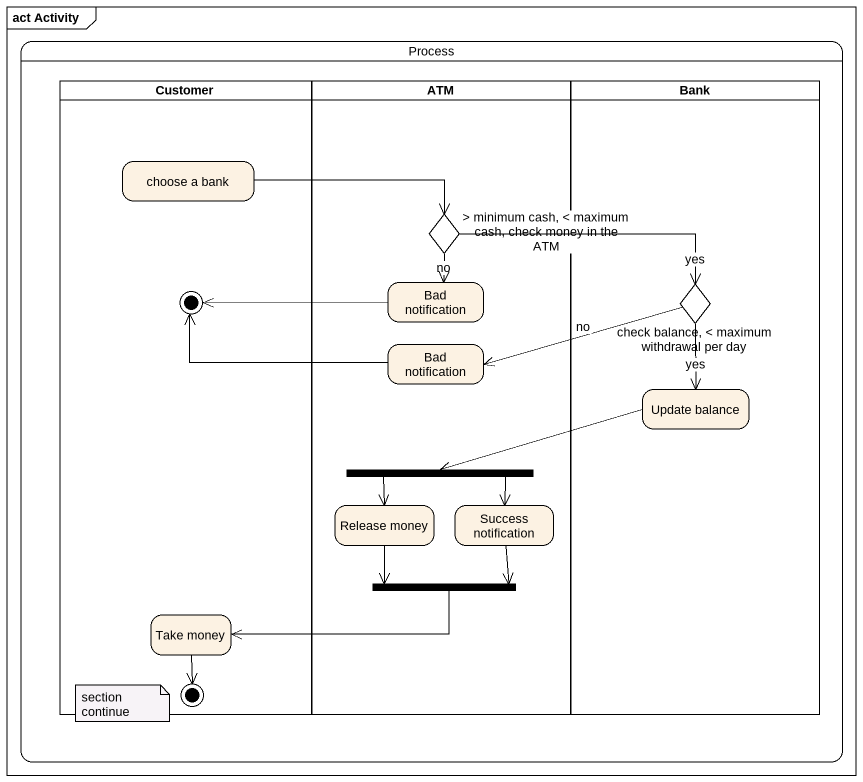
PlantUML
@startuml
mainframe act Activity
hide empty description
state "Process" as Process_ {
  state Customer <<partition>> {
    state "choose a bank" as choose_a_bank
    state final1 <<end>>
    state "Take money" as Take_money
    state final2 <<end>>
  }
  state ATM <<partition>> {
    state "> minimum cash, < maximum cash, check money in the ATM" as minimum_cash_maximum_cash <<choice>>
    state "Bad notification" as Bad_notification
    state "Bad notification" as Bad_notification_2
    state fork1 <<fork>>
    state "Release money" as Release_money
    state "Success notification" as Success_notification
    state fork2 <<join>>
  }
  state Bank <<partition>> {
    state "check balance, < maximum withdrawal per day" as check_balance_maximum <<choice>>
    state "Update balance" as Update_balance
  }
}
choose_a_bank -right-> minimum_cash_maximum_cash
minimum_cash_maximum_cash --> Bad_notification : no
minimum_cash_maximum_cash -right-> check_balance_maximum : yes
Bad_notification -left-> final1
check_balance_maximum -left-> Bad_notification_2 : no
check_balance_maximum --> Update_balance : yes
Bad_notification_2 -left-> final1
Update_balance -left-> fork1
fork1 --> Release_money
fork1 --> Success_notification
Release_money --> fork2
Success_notification --> fork2
fork2 -left-> Take_money
Take_money --> final2
note as N1
  section continue
end note
@enduml
